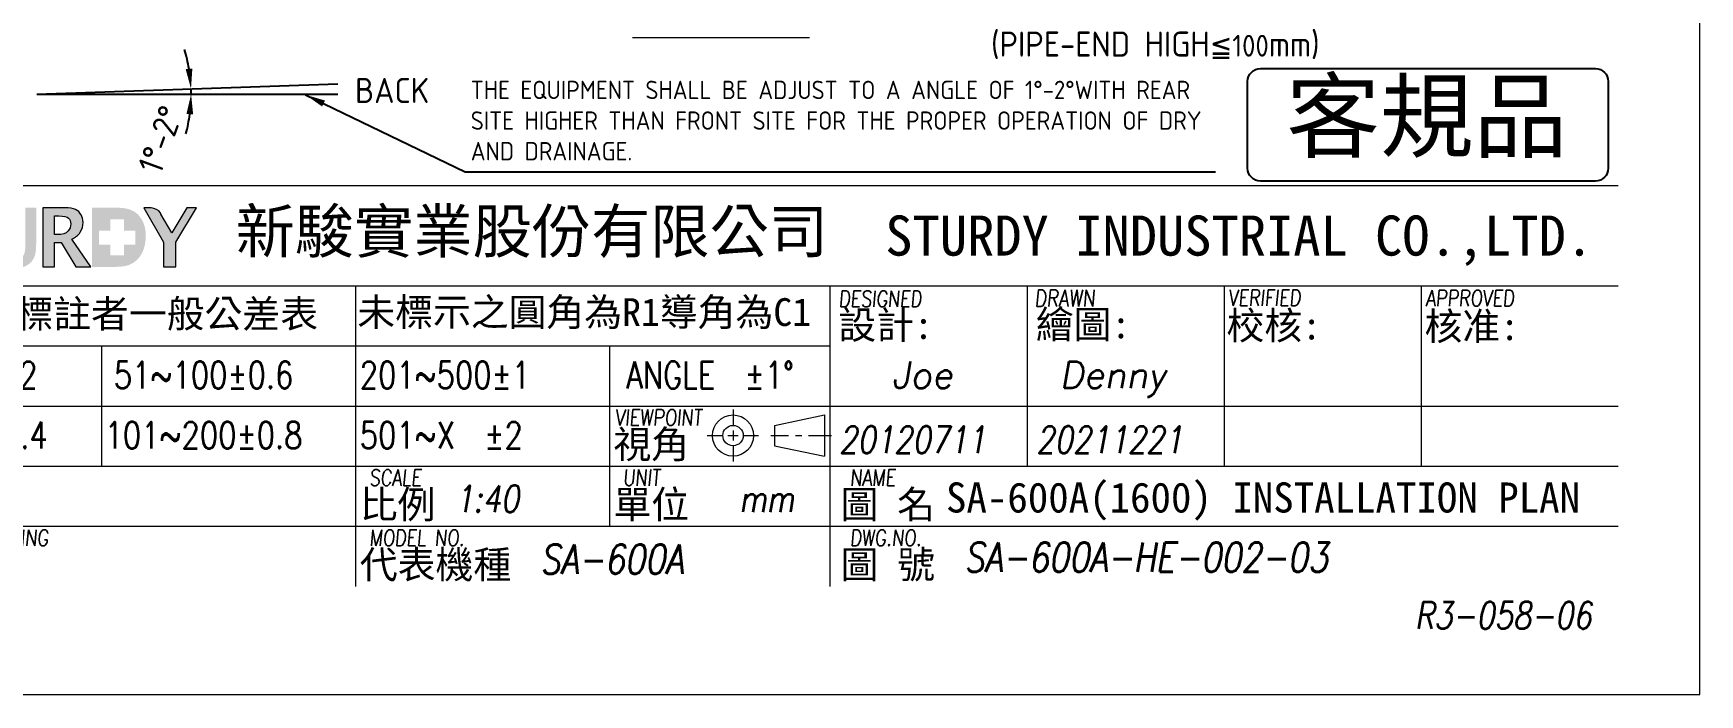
# Model space of a CAD drawing. Header units: millimetres. Extents: x -206364 to -140183, y -25143 to -12692.
# Drawn here: x -199632 to -194644, y -25143 to -23164 of the extents above; entities that cross this region are included whole.
import ezdxf

# ---------------------------------------------------------------- set-up
doc = ezdxf.new("R2010")
doc.units = ezdxf.units.MM
doc.layers.get('0').update_dxf_attribs({"lineweight": 25})
for name, color, linetype, lineweight in [('D', 3, 'Continuous', 13), ('F', 7, 'Continuous', 15), ('M', 1, 'Continuous', 25), ('T', 4, 'Continuous', 15)]:
    doc.layers.add(name, color=color, linetype=linetype, lineweight=lineweight)
doc.styles.get("Standard").update_dxf_attribs({"font": 'KAIU.TTF'})
doc.styles.add('STU25', font='isocp2.shx')
doc.styles.add('Text', font='romans.shx', dxfattribs={"width": 0.8, "oblique": 10})
doc.dimstyles.new('STU25', dxfattribs={"dimscale": 30, "dimtxt": 2.5, "dimasz": 2, "dimexe": 0.6, "dimexo": 1, "dimgap": 1, "dimtad": 1, "dimdsep": 46, "dimtxsty": 'STU25', "dimcen": 2, "dimazin": 2, "dimtfac": 1, "dimtmove": 0, "dimatfit": 3, "dimfxl": 0, "dimtolj": 1, "dimtzin": 0, "dimarcsym": 0})
doc.dimstyles.new('STU25$7', dxfattribs={"dimscale": 30, "dimtxt": 2.5, "dimasz": 2, "dimexe": 1.25, "dimexo": 0.625, "dimgap": 1, "dimtad": 0, "dimdec": 4, "dimdsep": 46, "dimtxsty": 'STU25', "dimcen": 2.5, "dimazin": 2, "dimtfac": 1, "dimtdec": 4, "dimtmove": 0, "dimatfit": 3, "dimfxl": 0, "dimtolj": 1, "dimtzin": 0, "dimarcsym": 0})

# ---------------------------------------------------------------- blocks, each defined once
blk = doc.blocks.new('*D19')
at = {"layer": 'D', "color": 0, "linetype": 'Continuous', "lineweight": -2}
for start, end in [(9.4545, 16.9089), (0, 2), (345.0911, 352.5455)]:
    blk.add_arc((-199620.9, -23346.2), 461.5, start, end, dxfattribs=at)
at = {"layer": 'D', "color": 0}
for points in [[(-199175.6, -23271.4), (-199155.7, -23269.4), (-199159.7, -23330.1)], [(-199153.3, -23406.7), (-199173.3, -23405.4), (-199159.4, -23346.2)]]:
    blk.add_solid(points, dxfattribs=at)
at = {"layer": 'Defpoints', "color": 0}
for p in [(-199159.6, -23335.5), (-198720.5, -23314.8), (-199620.9, -23346.2), (-199620.9, -23346.2), (-198719.9, -23346.2)]:
    blk.add_point(p, dxfattribs=at)
at = {"layer": 'D', "color": 0, "insert": (-199250.8, -23481.3), "char_height": 75, "attachment_point": 5, "rotation": 69.9487, "style": 'STU25'}
blk.add_mtext('1%%D-2%%D', dxfattribs=at)
blk = doc.blocks.new('新駿LOGO')
at = {"layer": 'F'}
h = blk.add_hatch(color=256, dxfattribs=at)
edge = h.paths.add_edge_path()
edge.add_spline(control_points=[(-529.05, -442.14), (-529.05, -442.31), (-529.02, -442.45), (-528.95, -442.56), (-528.89, -442.68), (-528.8, -442.78), (-528.69, -442.85), (-528.57, -442.93), (-528.44, -442.98), (-528.29, -443.01), (-528.15, -443.05), (-527.99, -443.07), (-527.81, -443.07), (-527.62, -443.07), (-527.47, -443.05), (-527.33, -443.01), (-527.2, -442.97), (-527.09, -442.92), (-527.01, -442.86), (-526.93, -442.8), (-526.87, -442.73), (-526.83, -442.65), (-526.8, -442.57), (-526.78, -442.49), (-526.78, -442.41), (-526.78, -442.25), (-526.82, -442.13), (-526.91, -442.05), (-526.99, -441.97), (-527.08, -441.91), (-527.18, -441.88), (-527.36, -441.83), (-527.56, -441.77), (-527.79, -441.72), (-528.02, -441.67), (-528.3, -441.61), (-528.64, -441.53), (-528.85, -441.48), (-529.02, -441.41), (-529.16, -441.34), (-529.3, -441.26), (-529.41, -441.17), (-529.5, -441.07), (-529.58, -440.98), (-529.64, -440.87), (-529.67, -440.77), (-529.7, -440.66), (-529.72, -440.55), (-529.72, -440.43), (-529.72, -440.22), (-529.67, -440.03), (-529.57, -439.87), (-529.46, -439.71), (-529.33, -439.58), (-529.16, -439.47), (-528.99, -439.37), (-528.85, -439.31), (-528.64, -439.26), (-528.43, -439.21), (-528.13, -439.2), (-527.91, -439.2), (-527.66, -439.2), (-526.73, -439.2), (-526.73, -439.2), (-526.73, -439.2), (-526.73, -439.81), (-526.73, -439.81), (-526.73, -439.81), (-528.14, -439.8), (-528.28, -439.83), (-528.39, -439.85), (-528.48, -439.86), (-528.56, -439.9), (-528.65, -439.94), (-528.72, -440), (-528.78, -440.07), (-528.84, -440.14), (-528.87, -440.23), (-528.87, -440.34), (-528.87, -440.5), (-528.81, -440.62), (-528.7, -440.7), (-528.6, -440.79), (-528.46, -440.85), (-528.28, -440.9), (-528.27, -440.9), (-528.19, -440.92), (-528.07, -440.95), (-527.94, -440.98), (-527.8, -441.01), (-527.65, -441.05), (-527.49, -441.09), (-527.34, -441.12), (-527.19, -441.16), (-527.04, -441.19), (-526.94, -441.21), (-526.87, -441.23), (-526.71, -441.27), (-526.58, -441.34), (-526.46, -441.41), (-526.34, -441.49), (-526.24, -441.58), (-526.16, -441.67), (-526.08, -441.77), (-526.02, -441.88), (-525.98, -441.99), (-525.94, -442.1), (-525.92, -442.22), (-525.92, -442.33), (-525.92, -442.57), (-525.98, -442.78), (-526.09, -442.95), (-526.2, -443.12), (-526.35, -443.26), (-526.53, -443.37), (-526.71, -443.48), (-526.92, -443.55), (-527.15, -443.61), (-527.39, -443.66), (-527.62, -443.68), (-527.87, -443.68), (-528.14, -443.68), (-528.41, -443.65), (-528.65, -443.59), (-528.9, -443.53), (-529.11, -443.44), (-529.3, -443.31), (-529.48, -443.19), (-529.63, -443.03), (-529.74, -442.83), (-529.84, -442.64), (-529.9, -442.41), (-529.91, -442.14), (-529.91, -442.14), (-529.05, -442.14), (-529.05, -442.14)], knot_values=[0, 0, 0, 0, 1, 1, 1, 2, 2, 2, 3, 3, 3, 4, 4, 4, 5, 5, 5, 6, 6, 6, 7, 7, 7, 8, 8, 8, 9, 9, 9, 10, 10, 10, 11, 11, 11, 12, 12, 12, 13, 13, 13, 14, 14, 14, 15, 15, 15, 16, 16, 16, 17, 17, 17, 18, 18, 18, 19, 19, 19, 20, 20, 20, 21, 21, 21, 22, 22, 22, 23, 23, 23, 24, 24, 24, 25, 25, 25, 26, 26, 26, 27, 27, 27, 28, 28, 28, 29, 29, 29, 30, 30, 30, 31, 31, 31, 32, 32, 32, 33, 33, 33, 34, 34, 34, 35, 35, 35, 36, 36, 36, 37, 37, 37, 38, 38, 38, 39, 39, 39, 40, 40, 40, 41, 41, 41, 42, 42, 42, 43, 43, 43, 44, 44, 44, 45, 45, 45, 45], degree=3, periodic=0)
edge = h.paths.add_edge_path()
edge.add_spline(control_points=[(-522.53, -440.14), (-522.54, -440.04), (-522.57, -439.94), (-522.63, -439.9), (-522.77, -439.79), (-522.9, -439.81), (-522.9, -439.81), (-522.9, -439.81), (-523.02, -439.81), (-523.02, -439.81), (-523.02, -439.81), (-524.14, -439.81), (-524.14, -439.81), (-524.14, -439.81), (-524.14, -443.62), (-524.14, -443.62), (-524.14, -443.62), (-525.06, -443.62), (-525.06, -443.62), (-525.06, -443.62), (-525.06, -439.81), (-525.06, -439.81), (-525.06, -439.81), (-526.47, -439.81), (-526.47, -439.81), (-526.47, -439.81), (-526.47, -439.2), (-526.47, -439.2), (-526.47, -439.2), (-522.39, -439.2), (-522.39, -439.2)], knot_values=[5.578051, 5.578051, 5.578051, 5.578051, 6, 6, 6, 7, 7, 7, 8, 8, 8, 9, 9, 9, 10, 10, 10, 11, 11, 11, 12, 12, 12, 13, 13, 13, 14, 14, 14, 15, 15, 15, 15], degree=3, periodic=0)
edge.add_spline(control_points=[(-522.4, -439.2), (-522.31, -439.2), (-522.22, -439.2), (-522.22, -439.2), (-522.22, -439.2), (-521.96, -439.19), (-521.76, -439.41), (-521.58, -439.61), (-521.61, -439.85), (-521.61, -439.85), (-521.61, -439.85), (-521.61, -441.92), (-521.61, -441.92), (-521.61, -442.41), (-521.52, -442.73), (-521.36, -442.89), (-521.19, -443.05), (-520.97, -443.13), (-520.71, -443.13), (-520.45, -443.13), (-520.24, -443.05), (-520.09, -442.89), (-519.93, -442.74), (-519.86, -442.43), (-519.86, -441.98), (-519.86, -441.98), (-519.86, -439.2), (-519.86, -439.2), (-519.86, -439.2), (-519.05, -439.2), (-519.05, -439.2), (-519.05, -439.2), (-519.05, -441.92), (-519.05, -441.92), (-519.05, -442.43), (-519.12, -442.8), (-519.25, -443.02), (-519.38, -443.24), (-519.56, -443.42), (-519.8, -443.54), (-520.05, -443.67), (-520.35, -443.74), (-520.73, -443.74), (-521.09, -443.74), (-521.41, -443.68), (-521.67, -443.56), (-521.93, -443.44), (-522.14, -443.26), (-522.3, -443.03), (-522.45, -442.8), (-522.53, -442.42), (-522.53, -441.91), (-522.53, -441.91), (-522.53, -440.92), (-522.53, -440.14)], knot_values=[0.44538, 0.44538, 0.44538, 0.44538, 1, 1, 1, 2, 2, 2, 3, 3, 3, 4, 4, 4, 5, 5, 5, 6, 6, 6, 7, 7, 7, 8, 8, 8, 9, 9, 9, 10, 10, 10, 11, 11, 11, 12, 12, 12, 13, 13, 13, 14, 14, 14, 15, 15, 15, 16, 16, 16, 17, 17, 17, 17.603917, 17.603917, 17.603917, 17.603917], degree=3, periodic=0)
h = blk.add_hatch(color=256, dxfattribs=at)
edge = h.paths.add_edge_path()
edge.add_spline(control_points=[(-526.47, -439.2), (-526.47, -439.2), (-526.47, -439.81), (-526.47, -439.81)], knot_values=[-14, -14, -14, -14, -13, -13, -13, -13], degree=3, periodic=0)
edge.add_spline(control_points=[(-526.47, -439.81), (-526.47, -439.81), (-525.06, -439.81), (-525.06, -439.81)], knot_values=[-13, -13, -13, -13, -12, -12, -12, -12], degree=3, periodic=0)
edge.add_spline(control_points=[(-525.06, -439.81), (-525.06, -439.81), (-525.06, -443.62), (-525.06, -443.62)], knot_values=[-12, -12, -12, -12, -11, -11, -11, -11], degree=3, periodic=0)
edge.add_spline(control_points=[(-525.06, -443.62), (-525.06, -443.62), (-524.14, -443.62), (-524.14, -443.62)], knot_values=[-11, -11, -11, -11, -10, -10, -10, -10], degree=3, periodic=0)
edge.add_spline(control_points=[(-524.14, -443.62), (-524.14, -443.62), (-524.14, -439.81), (-524.14, -439.81)], knot_values=[-10, -10, -10, -10, -9, -9, -9, -9], degree=3, periodic=0)
edge.add_spline(control_points=[(-524.14, -439.81), (-524.14, -439.81), (-523.02, -439.81), (-523.02, -439.81)], knot_values=[-9, -9, -9, -9, -8, -8, -8, -8], degree=3, periodic=0)
edge.add_spline(control_points=[(-523.02, -439.81), (-523.02, -439.81), (-522.9, -439.81), (-522.9, -439.81)], knot_values=[-8, -8, -8, -8, -7, -7, -7, -7], degree=3, periodic=0)
edge.add_spline(control_points=[(-522.9, -439.81), (-522.9, -439.81), (-522.77, -439.79), (-522.63, -439.9)], knot_values=[-7, -7, -7, -7, -6, -6, -6, -6], degree=3, periodic=0)
edge.add_spline(control_points=[(-522.63, -439.9), (-522.57, -439.94), (-522.54, -440.04), (-522.53, -440.14)], knot_values=[-6, -6, -6, -6, -5.578051, -5.578051, -5.578051, -5.578051], degree=3, periodic=0)
edge.add_spline(control_points=[(-522.53, -440.14), (-522.53, -440.92), (-522.53, -441.91), (-522.53, -441.91)], knot_values=[-17.603917, -17.603917, -17.603917, -17.603917, -17, -17, -17, -17], degree=3, periodic=0)
edge.add_spline(control_points=[(-522.53, -441.91), (-522.53, -442.42), (-522.45, -442.8), (-522.3, -443.03)], knot_values=[-17, -17, -17, -17, -16, -16, -16, -16], degree=3, periodic=0)
edge.add_spline(control_points=[(-522.3, -443.03), (-522.14, -443.26), (-521.93, -443.44), (-521.67, -443.56)], knot_values=[-16, -16, -16, -16, -15, -15, -15, -15], degree=3, periodic=0)
edge.add_spline(control_points=[(-521.67, -443.56), (-521.41, -443.68), (-521.09, -443.74), (-520.73, -443.74)], knot_values=[-15, -15, -15, -15, -14, -14, -14, -14], degree=3, periodic=0)
edge.add_spline(control_points=[(-520.73, -443.74), (-520.35, -443.74), (-520.05, -443.67), (-519.8, -443.54)], knot_values=[-14, -14, -14, -14, -13, -13, -13, -13], degree=3, periodic=0)
edge.add_spline(control_points=[(-519.8, -443.54), (-519.56, -443.42), (-519.38, -443.24), (-519.25, -443.02)], knot_values=[-13, -13, -13, -13, -12, -12, -12, -12], degree=3, periodic=0)
edge.add_spline(control_points=[(-519.25, -443.02), (-519.12, -442.8), (-519.05, -442.43), (-519.05, -441.92)], knot_values=[-12, -12, -12, -12, -11, -11, -11, -11], degree=3, periodic=0)
edge.add_spline(control_points=[(-519.05, -441.92), (-519.05, -441.92), (-519.05, -439.2), (-519.05, -439.2)], knot_values=[-11, -11, -11, -11, -10, -10, -10, -10], degree=3, periodic=0)
edge.add_spline(control_points=[(-519.05, -439.2), (-519.05, -439.2), (-519.86, -439.2), (-519.86, -439.2)], knot_values=[-10, -10, -10, -10, -9, -9, -9, -9], degree=3, periodic=0)
edge.add_spline(control_points=[(-519.86, -439.2), (-519.86, -439.2), (-519.86, -441.98), (-519.86, -441.98)], knot_values=[-9, -9, -9, -9, -8, -8, -8, -8], degree=3, periodic=0)
edge.add_spline(control_points=[(-519.86, -441.98), (-519.86, -442.43), (-519.93, -442.74), (-520.09, -442.89)], knot_values=[-8, -8, -8, -8, -7, -7, -7, -7], degree=3, periodic=0)
edge.add_spline(control_points=[(-520.09, -442.89), (-520.24, -443.05), (-520.45, -443.13), (-520.71, -443.13)], knot_values=[-7, -7, -7, -7, -6, -6, -6, -6], degree=3, periodic=0)
edge.add_spline(control_points=[(-520.71, -443.13), (-520.97, -443.13), (-521.19, -443.05), (-521.36, -442.89)], knot_values=[-6, -6, -6, -6, -5, -5, -5, -5], degree=3, periodic=0)
edge.add_spline(control_points=[(-521.36, -442.89), (-521.52, -442.73), (-521.61, -442.41), (-521.61, -441.92)], knot_values=[-5, -5, -5, -5, -4, -4, -4, -4], degree=3, periodic=0)
edge.add_spline(control_points=[(-521.61, -441.92), (-521.61, -441.92), (-521.61, -439.85), (-521.61, -439.85)], knot_values=[-4, -4, -4, -4, -3, -3, -3, -3], degree=3, periodic=0)
edge.add_spline(control_points=[(-521.61, -439.85), (-521.61, -439.85), (-521.61, -439.85), (-521.61, -439.85)], knot_values=[-3, -3, -3, -3, -2.999949, -2.999949, -2.999949, -2.999949], degree=3, periodic=0)
edge.add_spline(control_points=[(-521.61, -439.85), (-521.61, -439.85), (-521.58, -439.61), (-521.76, -439.41)], knot_values=[-2.999949, -2.999949, -2.999949, -2.999949, -2, -2, -2, -2], degree=3, periodic=0)
edge.add_spline(control_points=[(-521.76, -439.41), (-521.96, -439.19), (-522.22, -439.2), (-522.22, -439.2)], knot_values=[-2, -2, -2, -2, -1, -1, -1, -1], degree=3, periodic=0)
edge.add_spline(control_points=[(-522.22, -439.2), (-522.22, -439.2), (-526.47, -439.2), (-526.47, -439.2)], knot_values=[-15, -15, -15, -15, -14, -14, -14, -14], degree=3, periodic=0)
h = blk.add_hatch(color=256, dxfattribs=at)
edge = h.paths.add_edge_path()
edge.add_spline(control_points=[(-518.54, -443.62), (-518.54, -443.62), (-518.54, -439.2), (-518.54, -439.2), (-518.54, -439.2), (-516.88, -439.2), (-516.88, -439.2), (-516.55, -439.2), (-516.29, -439.25), (-516.11, -439.33), (-515.93, -439.41), (-515.79, -439.54), (-515.69, -439.72), (-515.59, -439.89), (-515.54, -440.08), (-515.54, -440.3), (-515.54, -440.56), (-515.61, -440.8), (-515.76, -441.03), (-515.91, -441.26), (-516.12, -441.44), (-516.39, -441.56), (-516.39, -441.56), (-514.95, -443.62), (-514.95, -443.62), (-514.95, -443.62), (-516.07, -443.62), (-516.07, -443.62), (-516.07, -443.62), (-517.17, -441.81), (-517.17, -441.81), (-517.17, -441.81), (-517.67, -441.81), (-517.67, -441.81), (-517.67, -441.81), (-517.67, -443.62), (-517.67, -443.62), (-517.67, -443.62), (-518.54, -443.62), (-518.54, -443.62)], knot_values=[0, 0, 0, 0, 1, 1, 1, 2, 2, 2, 3, 3, 3, 4, 4, 4, 5, 5, 5, 6, 6, 6, 7, 7, 7, 8, 8, 8, 9, 9, 9, 10, 10, 10, 11, 11, 11, 12, 12, 12, 13, 13, 13, 13], degree=3, periodic=1)
edge = h.paths.add_edge_path(flags=16)
edge.add_spline(control_points=[(-517.67, -441.21), (-517.67, -441.21), (-517.46, -441.21), (-517.46, -441.21), (-517.08, -441.21), (-516.82, -441.13), (-516.68, -440.96), (-516.53, -440.8), (-516.46, -440.61), (-516.46, -440.4), (-516.46, -440.22), (-516.52, -440.08), (-516.63, -439.97), (-516.75, -439.86), (-516.99, -439.81), (-517.35, -439.81), (-517.35, -439.81), (-517.67, -439.81), (-517.67, -439.81), (-517.67, -439.81), (-517.67, -441.21), (-517.67, -441.21)], knot_values=[0, 0, 0, 0, 1, 1, 1, 2, 2, 2, 3, 3, 3, 4, 4, 4, 5, 5, 5, 6, 6, 6, 7, 7, 7, 7], degree=3, periodic=1)
h = blk.add_hatch(color=256, dxfattribs=at)
edge = h.paths.add_edge_path()
edge.add_spline(control_points=[(-514.87, -443.62), (-514.87, -443.62), (-513.05, -443.62), (-513.05, -443.62)], knot_values=[-9, -9, -9, -9, -8, -8, -8, -8], degree=3, periodic=0)
edge.add_spline(control_points=[(-513.05, -443.62), (-512.51, -443.62), (-512.09, -443.52), (-511.79, -443.32)], knot_values=[-8, -8, -8, -8, -7, -7, -7, -7], degree=3, periodic=0)
edge.add_spline(control_points=[(-511.79, -443.32), (-511.48, -443.12), (-511.25, -442.85), (-511.09, -442.5)], knot_values=[-7, -7, -7, -7, -6, -6, -6, -6], degree=3, periodic=0)
edge.add_spline(control_points=[(-511.09, -442.5), (-510.93, -442.15), (-510.85, -441.76), (-510.85, -441.32)], knot_values=[-6, -6, -6, -6, -5, -5, -5, -5], degree=3, periodic=0)
edge.add_spline(control_points=[(-510.85, -441.32), (-510.85, -440.87), (-510.93, -440.49), (-511.1, -440.17)], knot_values=[-5, -5, -5, -5, -4, -4, -4, -4], degree=3, periodic=0)
edge.add_spline(control_points=[(-511.1, -440.17), (-511.27, -439.85), (-511.49, -439.61), (-511.78, -439.45)], knot_values=[-4, -4, -4, -4, -3, -3, -3, -3], degree=3, periodic=0)
edge.add_spline(control_points=[(-511.78, -439.45), (-512.06, -439.29), (-512.46, -439.2), (-512.97, -439.2)], knot_values=[-3, -3, -3, -3, -2, -2, -2, -2], degree=3, periodic=0)
edge.add_spline(control_points=[(-512.97, -439.2), (-512.97, -439.2), (-514.87, -439.2), (-514.87, -439.2)], knot_values=[-2, -2, -2, -2, -1, -1, -1, -1], degree=3, periodic=0)
edge.add_spline(control_points=[(-514.87, -439.2), (-514.87, -439.2), (-514.87, -443.62), (-514.87, -443.62)], knot_values=[-1, -1, -1, -1, 0, 0, 0, 0], degree=3, periodic=0)
h.paths.add_polyline_path([(-514.34, -441.95), (-514.34, -440.92), (-513.51, -440.92), (-513.51, -440.07), (-512.48, -440.07), (-512.48, -440.92), (-511.64, -440.92), (-511.64, -441.95), (-512.48, -441.95), (-512.48, -442.77), (-513.51, -442.77), (-513.51, -441.95)], flags=16)
h = blk.add_hatch(color=256, dxfattribs=at)
edge = h.paths.add_edge_path()
edge.add_spline(control_points=[(-509.51, -443.62), (-509.51, -443.62), (-509.51, -441.77), (-509.51, -441.77), (-509.51, -441.77), (-511, -439.2), (-511, -439.2), (-511, -439.2), (-510.64, -439.2), (-510.64, -439.2), (-510.64, -439.2), (-510.3, -439.19), (-510.04, -439.32), (-509.79, -439.45), (-509.71, -439.68), (-509.71, -439.68), (-509.71, -439.68), (-508.9, -441.07), (-508.9, -441.07), (-508.9, -441.07), (-507.78, -439.2), (-507.78, -439.2), (-507.78, -439.2), (-507.05, -439.2), (-507.05, -439.2), (-507.05, -439.2), (-508.59, -441.77), (-508.59, -441.77), (-508.59, -441.77), (-508.59, -443.62), (-508.59, -443.62), (-508.59, -443.62), (-509.51, -443.62), (-509.51, -443.62)], knot_values=[0, 0, 0, 0, 1, 1, 1, 2, 2, 2, 3, 3, 3, 4, 4, 4, 5, 5, 5, 6, 6, 6, 7, 7, 7, 8, 8, 8, 9, 9, 9, 10, 10, 10, 11, 11, 11, 11], degree=3, periodic=1)
at = {"layer": 'F', "lineweight": 0}
for points, knots in [([(-518.54, -443.62), (-518.54, -443.62), (-518.54, -439.2), (-518.54, -439.2), (-518.54, -439.2), (-516.88, -439.2), (-516.88, -439.2), (-516.55, -439.2), (-516.29, -439.25), (-516.11, -439.33), (-515.93, -439.41), (-515.79, -439.54), (-515.69, -439.72), (-515.59, -439.89), (-515.54, -440.08), (-515.54, -440.3), (-515.54, -440.56), (-515.61, -440.8), (-515.76, -441.03), (-515.91, -441.26), (-516.12, -441.44), (-516.39, -441.56), (-516.39, -441.56), (-514.95, -443.62), (-514.95, -443.62), (-514.95, -443.62), (-516.07, -443.62), (-516.07, -443.62), (-516.07, -443.62), (-517.17, -441.81), (-517.17, -441.81), (-517.17, -441.81), (-517.67, -441.81), (-517.67, -441.81), (-517.67, -441.81), (-517.67, -443.62), (-517.67, -443.62), (-517.67, -443.62), (-518.54, -443.62), (-518.54, -443.62)], [0, 0, 0, 0, 1, 1, 1, 2, 2, 2, 3, 3, 3, 4, 4, 4, 5, 5, 5, 6, 6, 6, 7, 7, 7, 8, 8, 8, 9, 9, 9, 10, 10, 10, 11, 11, 11, 12, 12, 12, 13, 13, 13, 13]), ([(-517.67, -441.21), (-517.67, -441.21), (-517.46, -441.21), (-517.46, -441.21), (-517.08, -441.21), (-516.82, -441.13), (-516.68, -440.96), (-516.53, -440.8), (-516.46, -440.61), (-516.46, -440.4), (-516.46, -440.22), (-516.52, -440.08), (-516.63, -439.97), (-516.75, -439.86), (-516.99, -439.81), (-517.35, -439.81), (-517.35, -439.81), (-517.67, -439.81), (-517.67, -439.81), (-517.67, -439.81), (-517.67, -441.21), (-517.67, -441.21)], [0, 0, 0, 0, 1, 1, 1, 2, 2, 2, 3, 3, 3, 4, 4, 4, 5, 5, 5, 6, 6, 6, 7, 7, 7, 7]), ([(-509.51, -443.62), (-509.51, -443.62), (-509.51, -441.77), (-509.51, -441.77), (-509.51, -441.77), (-511, -439.2), (-511, -439.2), (-511, -439.2), (-510.64, -439.2), (-510.64, -439.2), (-510.64, -439.2), (-510.3, -439.19), (-510.04, -439.32), (-509.79, -439.45), (-509.71, -439.68), (-509.71, -439.68), (-509.71, -439.68), (-508.9, -441.07), (-508.9, -441.07), (-508.9, -441.07), (-507.78, -439.2), (-507.78, -439.2), (-507.78, -439.2), (-507.05, -439.2), (-507.05, -439.2), (-507.05, -439.2), (-508.59, -441.77), (-508.59, -441.77), (-508.59, -441.77), (-508.59, -443.62), (-508.59, -443.62), (-508.59, -443.62), (-509.51, -443.62), (-509.51, -443.62)], [0, 0, 0, 0, 1, 1, 1, 2, 2, 2, 3, 3, 3, 4, 4, 4, 5, 5, 5, 6, 6, 6, 7, 7, 7, 8, 8, 8, 9, 9, 9, 10, 10, 10, 11, 11, 11, 11])]:
    blk.add_open_spline(points, degree=3, knots=knots, dxfattribs=at)
at = {"attachment_point": 1, "style": 'STU25'}
for s, insert, char_height in [('{\\f標楷體|b0|i0|c136|p65;新駿實業股份有限公司}', (-504.12, -439.33), 3.25), ('{\\f標楷體|b0|i0|c136|p65;STURDY\\H0.9667x; \\H1.034x;INDUSTRIAL CO.,LTD.}', (-455.51, -439.78), 3)]:
    blk.add_mtext(s, dxfattribs=dict(at, insert=insert, char_height=char_height))
blk = doc.blocks.new('H421')
at = {"layer": 'F', "color": 7}
for p, q in [((155.91, 38.09), (286.91, 38.09)), ((211.36, 38.09), (286.91, 38.09)), ((155.91, 30.59), (286.91, 30.59)), ((192.41, 30.59), (192.41, 17.09)), ((242.66, 30.59), (242.66, 17.09)), ((257.41, 30.59), (257.41, 17.09)), ((272.16, 30.59), (272.16, 17.09)), ((155.91, 26.09), (227.91, 26.09)), ((173.41, 26.09), (173.41, 17.09)), ((211.41, 26.09), (211.41, 17.09)), ((155.91, 21.59), (286.91, 21.59)), ((214.91, 21.59), (286.91, 21.59)), ((227.91, 21.59), (286.91, 21.59)), ((155.91, 17.09), (286.91, 17.09)), ((211.41, 17.09), (211.41, 12.59)), ((227.91, 17.09), (227.91, 8.09)), ((286.91, 12.59), (155.91, 12.59))]:
    blk.add_line(p, q, dxfattribs=at)
at = {"layer": 'F'}
for p, q in [((227.91, 30.59), (227.91, 17.09)), ((192.41, 17.09), (192.41, 8.09))]:
    blk.add_line(p, q, dxfattribs=at)
at = {"layer": 'F', "color": 0}
for p, q in [((220.66, 21.32), (220.66, 20.14)), ((223.77, 20.14), (227.5, 20.92)), ((223.77, 20.14), (223.77, 18.62)), ((227.5, 20.92), (227.5, 17.84)), ((218.72, 19.38), (219.89, 19.38)), ((220.27, 19.38), (221.04, 19.38)), ((220.66, 19.77), (220.66, 19)), ((221.42, 19.38), (222.57, 19.38)), ((223.49, 19.38), (224.81, 19.38)), ((225.34, 19.38), (225.81, 19.38)), ((226.31, 19.38), (228.03, 19.38)), ((220.66, 18.62), (220.66, 17.45)), ((223.77, 18.62), (227.5, 17.84))]:
    blk.add_line(p, q, dxfattribs=at)
for radius in [1.54, 0.762]:
    blk.add_circle((220.66, 19.38), radius, dxfattribs=at)
blk.add_blockref('新駿LOGO', (687.56, 475.62))
at = {"layer": 'F', "lineweight": -3}
for s, height, p in [('未標示之圓角為R1導角為C1', 2.0757, (192.54, 27.58)), ('未標註者一般公差表', 2.076, (164.12, 27.45)), ('設計:', 2.076, (228.54, 26.61)), ('繪圖:', 2.076, (243.32, 26.66)), ('校核:', 2.076, (257.59, 26.57)), ('核准:', 2.076, (272.41, 26.52)), ('視角', 2.076, (211.71, 17.69)), ('比例', 2.076, (192.73, 13.19)), ('單位', 2.076, (211.71, 13.19)), ('圖 名', 2.076, (228.7, 13.19)), ('代表機種', 2.076, (192.73, 8.69)), ('圖 號', 2.076, (228.7, 8.69))]:
    blk.add_text(s, height=height, dxfattribs=at).set_placement(p)
at = {"layer": 'F', "color": 1, "lineweight": 15, "style": 'Text', "oblique": 5, "width": 0.8}
for s, height, p in [('DESIGNED', 1.2, (228.57, 29.01)), ('DRAWN', 1.245, (243.23, 29.03)), ('VERIFIED', 1.2, (257.72, 29.09)), ('APPROVED', 1.2, (272.5, 29.06)), ('VIEWPOINT', 1.2, (211.83, 20.13)), ('SCALE', 1.2, (193.44, 15.63)), ('UNIT', 1.2, (212.42, 15.63)), ('NAME', 1.2, (229.41, 15.63)), ('SURFACE FINISHING', 1.2, (156.92, 11.13)), ('MODEL NO.', 1.2, (193.44, 11.13)), ('DWG.NO.', 1.2, (229.41, 11.13))]:
    blk.add_text(s, height=height, dxfattribs=at).set_placement(p)
at = {"layer": 'F', "lineweight": 20, "style": 'Text', "width": 0.8}
for s, p in [('0~10 ±0.2', (156.82, 22.91)), ('51~100±0.6', (174.32, 22.91)), ('201~500±1', (192.72, 22.91)), ('ANGLE  ±1%%D', (212.68, 22.91)), ('11~50 ±0.4', (156.2, 18.41)), ('101~200±0.8', (173.63, 18.41)), ('501~X  ±2', (192.72, 18.41))]:
    blk.add_text(s, height=2, dxfattribs=at).set_placement(p)

msp = doc.modelspace()

# ---------------------------------------------------------------- linework, layer by layer
at = {"linetype": 'Continuous'}
for q in [(-198720.469, -23314.764), (-198719.92, -23346.208)]:
    msp.add_line((-199620.92, -23346.208), q, dxfattribs=at)
at = {"layer": 'D'}
msp.add_line((-197837.71, -23176.786), (-197308.114, -23176.786), dxfattribs=at)
at = {"layer": 'F', "color": 6}
msp.add_lwpolyline([(-206363.585, -16902.736), (-206363.585, -25142.736), (-194643.585, -25142.736), (-194643.585, -16902.736)], close=True, dxfattribs=at)
msp.add_lwpolyline([(-206363.585, -16902.736), (-206363.585, -25142.736), (-194643.585, -25142.736), (-194643.585, -16902.736)], close=True, dxfattribs=at)
at = {"layer": 'M'}
msp.add_lwpolyline([(-194955.863, -23606.058), (-195958.272, -23606.058, -0.41421356), (-195996.827, -23567.504), (-195996.827, -23308.078, -0.41421356), (-195958.272, -23269.524), (-194955.863, -23269.524, -0.41421356), (-194917.308, -23308.078), (-194917.308, -23567.504, -0.41421356)], format="xyb", close=True, dxfattribs=at)

# ---------------------------------------------------------------- block references
at = {"xscale": 40, "yscale": 40, "zscale": 40}
msp.add_blockref('H421', (-206363.585, -25142.736), dxfattribs=at)

# ---------------------------------------------------------------- texts
at = {"layer": 'D', "color": 4}
msp.add_text('SA-600A(1600) INSTALLATION PLAN', height=90, dxfattribs=at).set_placement((-196899.66, -24597.816))
at = {"layer": 'D', "color": 11, "insert": (-196792.736, -23033.651), "char_height": 75, "attachment_point": 1, "style": 'STU25'}
msp.add_mtext('{\\C3;2 DRAINAGE PIPE (METAL %%c\\f新細明體|b0|i0|c136|p16;\\H0.8667x;≧\\Fisocp2.shx; \\H1.154x;1") \\P\\f????|b0|i0|c0|p16; \\Fisocp2.shx;(PIPE-END HIGH\\f新細明體|b0|i0|c136|p16;\\H0.8667x;≦\\Fisocp2.shx;100\\H1.154x;mm)}', dxfattribs=at)
at = {"layer": 'D', "linetype": 'Continuous', "insert": (-198668.615, -23297.533), "char_height": 75, "width": 218.181, "attachment_point": 1}
msp.add_mtext('{\\Fisocp2.shx;BACK}', dxfattribs=at)
at = {"layer": 'D', "color": 11, "insert": (-198322.234, -23305.917), "char_height": 55, "attachment_point": 1}
msp.add_mtext('{\\Fisocp2.shx;\\C3;THE EQUIPMENT SHALL BE ADJUST TO A ANGLE OF 1%%d-2%%dWITH REAR \\PSITE HIGHER THAN FRONT SITE FOR THE PROPER OPERATION OF DRY \\PAND DRAINAGE.}', dxfattribs=at)
at = {"layer": 'M', "insert": (-195881.097, -23308.832), "char_height": 205.6225, "attachment_point": 1}
msp.add_mtext('客規品', dxfattribs=at)
at = {"layer": 'T', "lineweight": 20, "style": 'Text', "oblique": 10}
for s, p in [('Joe', (-197061.814, -24226.147)), ('Denny', (-196559.544, -24226.147))]:
    msp.add_text(s, height=80, dxfattribs=at).set_placement(p)
at = {"layer": 'T', "lineweight": 20, "style": 'Text', "oblique": 10, "width": 0.8}
for s, height, p in [('20120711', 80, (-197219.432, -24419.847)), ('20211221', 80, (-196629.432, -24419.847)), ('1:40', 80, (-198369.345, -24596.627)), ('mm', 80, (-197519.019, -24596.4)), ('SA-600A-HE-002-03', 88, (-196845.133, -24775.568)), ('SA-600A', 88, (-198114.269, -24781.162))]:
    msp.add_text(s, height=height, dxfattribs=at).set_placement(p)
at = {"layer": 'T', "linetype": 'Continuous', "lineweight": 20, "insert": (-195496.18, -24865.382), "char_height": 80, "attachment_point": 1, "style": 'Text'}
msp.add_mtext('{R3-058-06}', dxfattribs=at)

# ---------------------------------------------------------------- dimensions: what is measured, and where the dimension line sits
at = {"layer": 'D', "linetype": 'Continuous'}
dim = msp.add_angular_dim_2l(base=(-199159.553, -23335.47), line1=((-199620.92, -23346.208), (-198719.92, -23346.208)), line2=((-199620.92, -23346.208), (-198720.469, -23314.764)), text='1%%D-2%%D', dimstyle='STU25', override={"dimtxsty": 'STU25'}, dxfattribs=at)
dim.commit()
dim.dimension.update_dxf_attribs({"geometry": '*D19', "text_midpoint": (-199187.401, -23504.436), "dimtype": 162})

# ---------------------------------------------------------------- leaders
at = {"layer": 'D'}
msp.add_leader([(-198816.978, -23347.994), (-198339.083, -23578.81), (-196093.119, -23578.81)], dimstyle='STU25$7', override={"dimgap": 1, "dimtad": 0}, dxfattribs=at)

doc.saveas('drawing.dxf')
